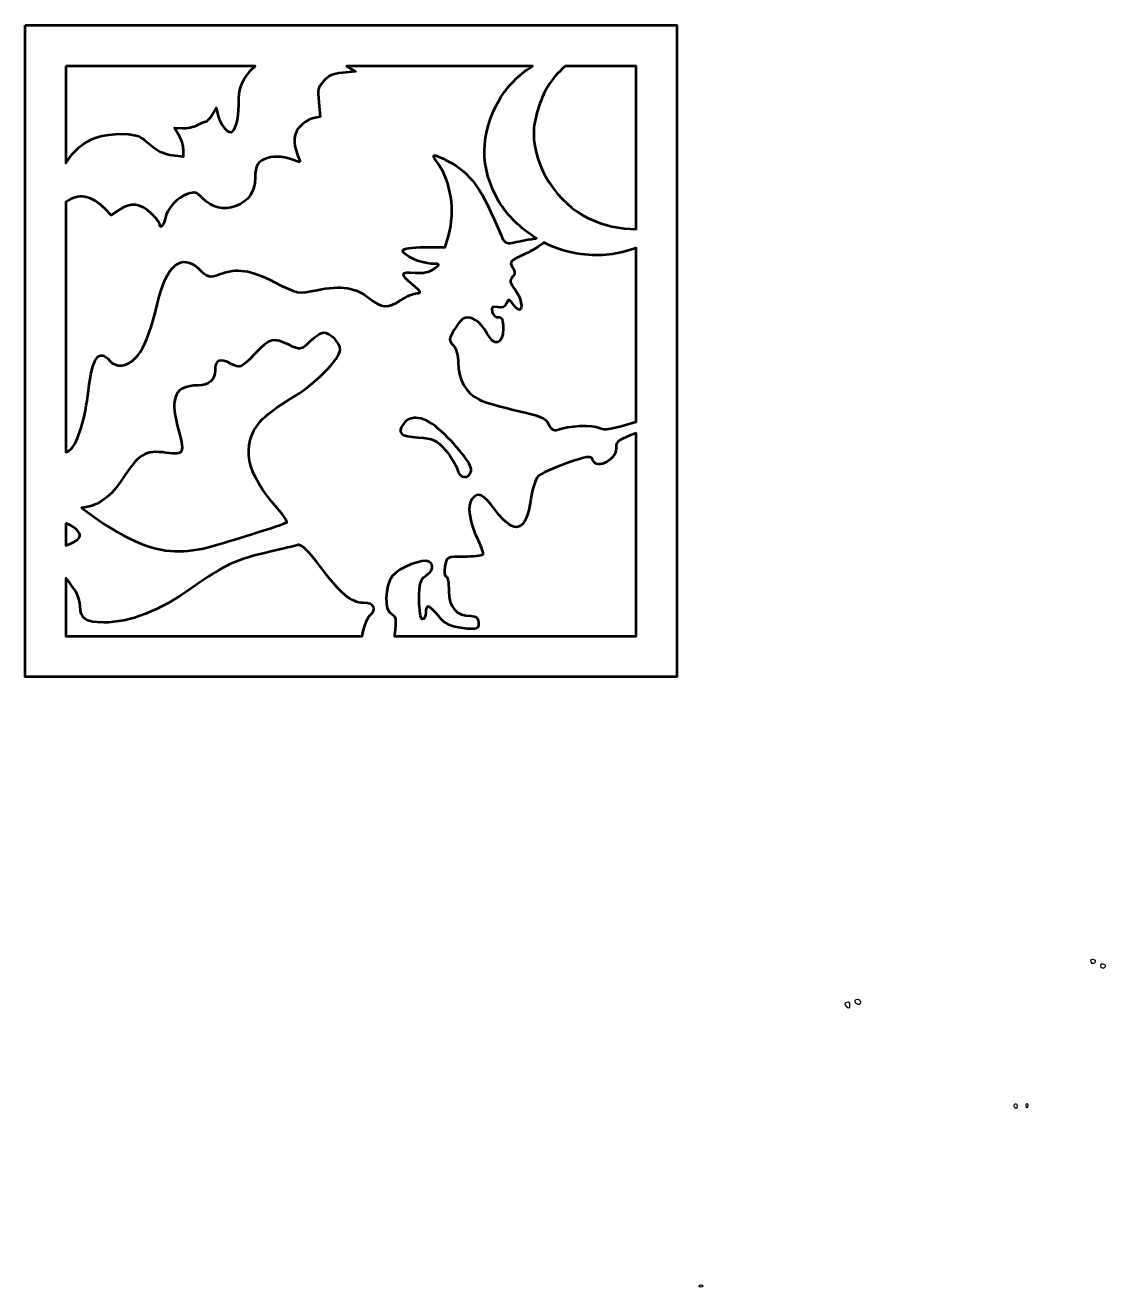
# Model space of a CAD drawing. Header units: centimetres. Extents: x -9.7 to 15.9, y -18.5 to 9.6.
# Drawn here: x 0.22 to 15.93, y -18.51 to -0.17 of the extents above; entities that cross this region are included whole.
import ezdxf

# ---------------------------------------------------------------- set-up
doc = ezdxf.new("R2010")
doc.units = ezdxf.units.CM
doc.header["$MEASUREMENT"] = 0
doc.layers.add('Layer 1', color=7, linetype='Continuous')

msp = doc.modelspace()

# ---------------------------------------------------------------- linework, layer by layer
at = {"layer": 'Layer 1', "lineweight": 53}
for points, knots in [([(0.22387, -0.16785), (0.22387, -0.16785), (0.22387, -9.64076), (0.22387, -9.64076), (0.22387, -9.64076), (0.22387, -9.64076), (9.69595, -9.64076), (9.69595, -9.64076), (9.69595, -9.64076), (9.69595, -9.64076), (9.69595, -0.16785), (9.69595, -0.16785), (9.69595, -0.16785), (9.69595, -0.16785), (0.22387, -0.16785), (0.22387, -0.16785)], [0, 0, 0, 0, 0.2, 0.2, 0.2, 0.2, 0.4, 0.4, 0.4, 0.4, 0.6, 0.6, 0.6, 0.6, 1, 1, 1, 1]), ([(4.89293, -0.76068), (4.89293, -0.76068), (7.59581, -0.76068), (7.59581, -0.76068), (7.59581, -0.76068), (7.39711, -0.88897), (7.2296, -1.0545), (7.12121, -1.24024), (7.12121, -1.24024), (6.82841, -1.74197), (6.82442, -2.24174), (7.10963, -2.73017), (7.10963, -2.73017), (7.23212, -2.93993), (7.42844, -3.12633), (7.65533, -3.2643), (7.65533, -3.2643), (7.64525, -3.26585), (7.63684, -3.26748), (7.62556, -3.26926), (7.62556, -3.26926), (7.50711, -3.28799), (7.36167, -3.31585), (7.3031, -3.33044), (7.3031, -3.33044), (7.21897, -3.3514), (7.18412, -3.32749), (7.13939, -3.21965), (7.13939, -3.21965), (6.85873, -2.54298), (6.6928, -2.30918), (6.37541, -2.14726), (6.37541, -2.14726), (6.27043, -2.0937), (6.20723, -2.0641), (6.17945, -2.06127), (6.17945, -2.06127), (6.14374, -2.05763), (6.16571, -2.09815), (6.22823, -2.18612), (6.22823, -2.18612), (6.41313, -2.44626), (6.47519, -2.8681), (6.37871, -3.21551), (6.37871, -3.21551), (6.37871, -3.21551), (6.32827, -3.3941), (6.32827, -3.3941), (6.32827, -3.3941), (6.32827, -3.3941), (6.01987, -3.3941), (6.01987, -3.3941), (6.01987, -3.3941), (5.85, -3.3941), (5.71064, -3.41558), (5.71064, -3.44123), (5.71064, -3.44123), (5.71064, -3.51086), (5.97349, -3.63297), (6.12653, -3.63471), (6.12653, -3.63471), (6.25671, -3.63619), (6.25838, -3.63861), (6.16539, -3.70995), (6.16539, -3.70995), (6.10656, -3.75508), (6.00035, -3.77707), (5.89006, -3.767), (5.89006, -3.767), (5.67215, -3.7471), (5.66701, -3.77938), (5.85864, -3.94063), (5.85864, -3.94063), (5.9755, -4.03896), (5.98755, -4.0644), (5.91817, -4.06465), (5.91817, -4.06465), (5.87008, -4.06478), (5.76646, -4.10826), (5.68749, -4.16056), (5.68749, -4.16056), (5.49837, -4.28581), (5.39531, -4.2806), (5.22612, -4.13824), (5.22612, -4.13824), (5.0401, -3.98171), (4.80731, -3.94467), (4.46792, -4.0167), (4.46792, -4.0167), (4.19054, -4.07556), (4.18559, -4.07432), (3.84863, -3.9026), (3.84863, -3.9026), (3.48991, -3.71979), (3.30561, -3.69319), (3.04661, -3.78684), (3.04661, -3.78684), (2.90021, -3.83978), (2.8771, -3.83434), (2.74813, -3.71077), (2.74813, -3.71077), (2.49793, -3.47106), (2.27455, -3.65515), (2.14455, -4.20852), (2.14455, -4.20852), (2.03927, -4.65665), (1.9533, -4.8701), (1.82292, -5.00888), (1.82292, -5.00888), (1.70599, -5.13334), (1.53838, -5.14973), (1.45168, -5.04526), (1.45168, -5.04526), (1.29815, -4.86027), (1.19796, -4.99917), (1.14328, -5.47603), (1.14328, -5.47603), (1.09678, -5.8815), (0.98998, -6.2355), (0.88448, -6.33096), (0.88448, -6.33096), (0.86899, -6.34498), (0.84474, -6.35974), (0.81585, -6.37395), (0.81585, -6.37395), (0.81585, -6.37395), (0.81585, -2.74006), (0.81585, -2.74006), (0.81585, -2.74006), (0.98205, -2.60618), (1.19518, -2.63828), (1.38388, -2.8368), (1.38388, -2.8368), (1.38388, -2.8368), (1.47235, -2.9294), (1.47235, -2.9294), (1.47235, -2.9294), (1.47235, -2.9294), (1.58232, -2.85499), (1.58232, -2.85499), (1.58232, -2.85499), (1.75623, -2.73697), (1.904, -2.75251), (2.05609, -2.9046), (2.05609, -2.9046), (2.12441, -2.97292), (2.18011, -3.04296), (2.18011, -3.06004), (2.18011, -3.06004), (2.18011, -3.13875), (2.23786, -3.07915), (2.25618, -2.98149), (2.25618, -2.98149), (2.28373, -2.83463), (2.4387, -2.66491), (2.58526, -2.621), (2.58526, -2.621), (2.69883, -2.58697), (2.70904, -2.59017), (2.80106, -2.68218), (2.80106, -2.68218), (2.9453, -2.82642), (3.10594, -2.86496), (3.28144, -2.79794), (3.28144, -2.79794), (3.47168, -2.72529), (3.56188, -2.59463), (3.56504, -2.38618), (3.56504, -2.38618), (3.56787, -2.19983), (3.6033, -2.14473), (3.75356, -2.09514), (3.75356, -2.09514), (3.8564, -2.0612), (4.00463, -2.07935), (4.17937, -2.1464), (4.17937, -2.1464), (4.22525, -2.16401), (4.22574, -2.15571), (4.1835, -2.05462), (4.1835, -2.05462), (4.10833, -1.87472), (4.12302, -1.7331), (4.22815, -1.62798), (4.22815, -1.62798), (4.27829, -1.57784), (4.36191, -1.52847), (4.41419, -1.51801), (4.41419, -1.51801), (4.41419, -1.51801), (4.50927, -1.49899), (4.50927, -1.49899), (4.50927, -1.49899), (4.50927, -1.49899), (4.49025, -1.29063), (4.49025, -1.29063), (4.49025, -1.29063), (4.47173, -1.09137), (4.47466, -1.0776), (4.56136, -0.98057), (4.56136, -0.98057), (4.63823, -0.89454), (4.67999, -0.87551), (4.83669, -0.8582), (4.83669, -0.8582), (4.83669, -0.8582), (5.0219, -0.83836), (5.0219, -0.83836), (5.0219, -0.83836), (5.0219, -0.83836), (4.89292, -0.76064), (4.89292, -0.76064), (4.89292, -0.76064), (4.89292, -0.76064), (4.89293, -0.76068), (4.89293, -0.76068)], [0, 0, 0, 0, 0.01818182, 0.01818182, 0.01818182, 0.01818182, 0.03636364, 0.03636364, 0.03636364, 0.03636364, 0.05454545, 0.05454545, 0.05454545, 0.05454545, 0.07272727, 0.07272727, 0.07272727, 0.07272727, 0.09090909, 0.09090909, 0.09090909, 0.09090909, 0.10909091, 0.10909091, 0.10909091, 0.10909091, 0.12727273, 0.12727273, 0.12727273, 0.12727273, 0.14545455, 0.14545455, 0.14545455, 0.14545455, 0.16363636, 0.16363636, 0.16363636, 0.16363636, 0.18181818, 0.18181818, 0.18181818, 0.18181818, 0.2, 0.2, 0.2, 0.2, 0.21818182, 0.21818182, 0.21818182, 0.21818182, 0.23636364, 0.23636364, 0.23636364, 0.23636364, 0.25454545, 0.25454545, 0.25454545, 0.25454545, 0.27272727, 0.27272727, 0.27272727, 0.27272727, 0.29090909, 0.29090909, 0.29090909, 0.29090909, 0.30909091, 0.30909091, 0.30909091, 0.30909091, 0.32727273, 0.32727273, 0.32727273, 0.32727273, 0.34545455, 0.34545455, 0.34545455, 0.34545455, 0.36363636, 0.36363636, 0.36363636, 0.36363636, 0.38181818, 0.38181818, 0.38181818, 0.38181818, 0.4, 0.4, 0.4, 0.4, 0.41818182, 0.41818182, 0.41818182, 0.41818182, 0.43636364, 0.43636364, 0.43636364, 0.43636364, 0.45454545, 0.45454545, 0.45454545, 0.45454545, 0.47272727, 0.47272727, 0.47272727, 0.47272727, 0.49090909, 0.49090909, 0.49090909, 0.49090909, 0.50909091, 0.50909091, 0.50909091, 0.50909091, 0.52727273, 0.52727273, 0.52727273, 0.52727273, 0.54545455, 0.54545455, 0.54545455, 0.54545455, 0.56363636, 0.56363636, 0.56363636, 0.56363636, 0.58181818, 0.58181818, 0.58181818, 0.58181818, 0.6, 0.6, 0.6, 0.6, 0.61818182, 0.61818182, 0.61818182, 0.61818182, 0.63636364, 0.63636364, 0.63636364, 0.63636364, 0.65454545, 0.65454545, 0.65454545, 0.65454545, 0.67272727, 0.67272727, 0.67272727, 0.67272727, 0.69090909, 0.69090909, 0.69090909, 0.69090909, 0.70909091, 0.70909091, 0.70909091, 0.70909091, 0.72727273, 0.72727273, 0.72727273, 0.72727273, 0.74545455, 0.74545455, 0.74545455, 0.74545455, 0.76363636, 0.76363636, 0.76363636, 0.76363636, 0.78181818, 0.78181818, 0.78181818, 0.78181818, 0.8, 0.8, 0.8, 0.8, 0.81818182, 0.81818182, 0.81818182, 0.81818182, 0.83636364, 0.83636364, 0.83636364, 0.83636364, 0.85454545, 0.85454545, 0.85454545, 0.85454545, 0.87272727, 0.87272727, 0.87272727, 0.87272727, 0.89090909, 0.89090909, 0.89090909, 0.89090909, 0.90909091, 0.90909091, 0.90909091, 0.90909091, 0.92727273, 0.92727273, 0.92727273, 0.92727273, 0.94545455, 0.94545455, 0.94545455, 0.94545455, 0.96363636, 0.96363636, 0.96363636, 0.96363636, 1, 1, 1, 1]), ([(0.81587, -0.76068), (0.81587, -0.76068), (3.56423, -0.76068), (3.56423, -0.76068), (3.56423, -0.76068), (3.37844, -0.9381), (3.3172, -1.08414), (3.3261, -1.32623), (3.3261, -1.32623), (3.33332, -1.52248), (3.27452, -1.72598), (3.212, -1.72311), (3.212, -1.72311), (3.15024, -1.72027), (3.05607, -1.59937), (3.0301, -1.48995), (3.0301, -1.48995), (3.0301, -1.48995), (3.00116, -1.36758), (3.00116, -1.36758), (3.00116, -1.36758), (3.00116, -1.36758), (2.9408, -1.46845), (2.9408, -1.46845), (2.9408, -1.46845), (2.90793, -1.52396), (2.86669, -1.56922), (2.84902, -1.56932), (2.84902, -1.56932), (2.83135, -1.56943), (2.77541, -1.59198), (2.72417, -1.61976), (2.72417, -1.61976), (2.67293, -1.64753), (2.57679, -1.66829), (2.51085, -1.66524), (2.51085, -1.66524), (2.51085, -1.66524), (2.39096, -1.65945), (2.39096, -1.65945), (2.39096, -1.65945), (2.39096, -1.65945), (2.45628, -1.76528), (2.45628, -1.76528), (2.45628, -1.76528), (2.49233, -1.82361), (2.52243, -1.91694), (2.52243, -1.97281), (2.52243, -1.97281), (2.52243, -1.97281), (2.52243, -2.07451), (2.52243, -2.07451), (2.52243, -2.07451), (2.52243, -2.07451), (2.36368, -2.05549), (2.36368, -2.05549), (2.36368, -2.05549), (2.25647, -2.04279), (2.16939, -2.00888), (2.09662, -1.95048), (2.09662, -1.95048), (2.03736, -1.90293), (1.95763, -1.83897), (1.91968, -1.80827), (1.91968, -1.80827), (1.82461, -1.73135), (1.47444, -1.72653), (1.25657, -1.79917), (1.25657, -1.79917), (1.08223, -1.8573), (0.91855, -1.99839), (0.81587, -2.17207), (0.81587, -2.17207), (0.81587, -2.17207), (0.81587, -0.76068), (0.81587, -0.76068)], [0, 0, 0, 0, 0.05, 0.05, 0.05, 0.05, 0.1, 0.1, 0.1, 0.1, 0.15, 0.15, 0.15, 0.15, 0.2, 0.2, 0.2, 0.2, 0.25, 0.25, 0.25, 0.25, 0.3, 0.3, 0.3, 0.3, 0.35, 0.35, 0.35, 0.35, 0.4, 0.4, 0.4, 0.4, 0.45, 0.45, 0.45, 0.45, 0.5, 0.5, 0.5, 0.5, 0.55, 0.55, 0.55, 0.55, 0.6, 0.6, 0.6, 0.6, 0.65, 0.65, 0.65, 0.65, 0.7, 0.7, 0.7, 0.7, 0.75, 0.75, 0.75, 0.75, 0.8, 0.8, 0.8, 0.8, 0.85, 0.85, 0.85, 0.85, 0.9, 0.9, 0.9, 0.9, 1, 1, 1, 1]), ([(8.07124, -0.76068), (8.07124, -0.76068), (9.10394, -0.76068), (9.10394, -0.76068), (9.10394, -0.76068), (9.10394, -0.76068), (9.10394, -3.13201), (9.10394, -3.13201), (9.10394, -3.13201), (8.86943, -3.13004), (8.62526, -3.07736), (8.41685, -2.97822), (8.41685, -2.97822), (7.95989, -2.76086), (7.61174, -2.2237), (7.614, -1.73964), (7.614, -1.73964), (7.61493, -1.54159), (7.70258, -1.25046), (7.81988, -1.05668), (7.81988, -1.05668), (7.87656, -0.96304), (7.96932, -0.85576), (8.07123, -0.76068), (8.07123, -0.76068), (8.07123, -0.76068), (8.07124, -0.76068), (8.07124, -0.76068)], [0, 0, 0, 0, 0.125, 0.125, 0.125, 0.125, 0.25, 0.25, 0.25, 0.25, 0.375, 0.375, 0.375, 0.375, 0.5, 0.5, 0.5, 0.5, 0.625, 0.625, 0.625, 0.625, 0.75, 0.75, 0.75, 0.75, 1, 1, 1, 1]), ([(7.76284, -3.32548), (7.93598, -3.4151), (8.12241, -3.47579), (8.30524, -3.49663), (8.30524, -3.49663), (8.59353, -3.5295), (8.83174, -3.5036), (9.10395, -3.40485), (9.10395, -3.40485), (9.10395, -3.40485), (9.10395, -5.93245), (9.10395, -5.93245), (9.10395, -5.93245), (9.10283, -5.9328), (9.10177, -5.93293), (9.10064, -5.93328), (9.10064, -5.93328), (8.7601, -6.03914), (8.64076, -6.05901), (8.56651, -6.01927), (8.56651, -6.01927), (8.47505, -5.97032), (8.11565, -5.98839), (7.95714, -6.04986), (7.95714, -6.04986), (7.90772, -6.06902), (7.86441, -6.04078), (7.83146, -5.96883), (7.83146, -5.96883), (7.79088, -5.8802), (7.70454, -5.84263), (7.38001, -5.77122), (7.38001, -5.77122), (7.15942, -5.72268), (6.90779, -5.64972), (6.82108, -5.60916), (6.82108, -5.60916), (6.63298, -5.52118), (6.50743, -5.29923), (6.51598, -5.07173), (6.51598, -5.07173), (6.5194, -4.9807), (6.48882, -4.86951), (6.44735, -4.82368), (6.44735, -4.82368), (6.37877, -4.7479), (6.37909, -4.72865), (6.45727, -4.5963), (6.45727, -4.5963), (6.50446, -4.51642), (6.57237, -4.43904), (6.60858, -4.42515), (6.60858, -4.42515), (6.70853, -4.3868), (6.84985, -4.48162), (6.93352, -4.64343), (6.93352, -4.64343), (7.03988, -4.84911), (7.16999, -4.81346), (7.16999, -4.57894), (7.16999, -4.57894), (7.16999, -4.44935), (7.15151, -4.4037), (7.10054, -4.41192), (7.10054, -4.41192), (7.06201, -4.41814), (7.02226, -4.3832), (7.01207, -4.33337), (7.01207, -4.33337), (6.99756, -4.26239), (7.01427, -4.24726), (7.09062, -4.26722), (7.09062, -4.26722), (7.15379, -4.28374), (7.19905, -4.26599), (7.21878, -4.21513), (7.21878, -4.21513), (7.24656, -4.14351), (7.25426, -4.14365), (7.31056, -4.22009), (7.31056, -4.22009), (7.34449, -4.26616), (7.38632, -4.3036), (7.40316, -4.3036), (7.40316, -4.3036), (7.46826, -4.3036), (7.42933, -4.11993), (7.34032, -4.00677), (7.34032, -4.00677), (7.26863, -3.91563), (7.25988, -3.87472), (7.30311, -3.83148), (7.30311, -3.83148), (7.34566, -3.78895), (7.34612, -3.753), (7.30476, -3.68679), (7.30476, -3.68679), (7.25649, -3.60949), (7.27711, -3.58788), (7.48087, -3.49579), (7.48087, -3.49579), (7.59624, -3.44365), (7.71526, -3.37043), (7.76282, -3.32546), (7.76282, -3.32546), (7.76282, -3.32546), (7.76284, -3.32548), (7.76284, -3.32548)], [0, 0, 0, 0, 0.03571429, 0.03571429, 0.03571429, 0.03571429, 0.07142857, 0.07142857, 0.07142857, 0.07142857, 0.10714286, 0.10714286, 0.10714286, 0.10714286, 0.14285714, 0.14285714, 0.14285714, 0.14285714, 0.17857143, 0.17857143, 0.17857143, 0.17857143, 0.21428571, 0.21428571, 0.21428571, 0.21428571, 0.25, 0.25, 0.25, 0.25, 0.28571429, 0.28571429, 0.28571429, 0.28571429, 0.32142857, 0.32142857, 0.32142857, 0.32142857, 0.35714286, 0.35714286, 0.35714286, 0.35714286, 0.39285714, 0.39285714, 0.39285714, 0.39285714, 0.42857143, 0.42857143, 0.42857143, 0.42857143, 0.46428571, 0.46428571, 0.46428571, 0.46428571, 0.5, 0.5, 0.5, 0.5, 0.53571429, 0.53571429, 0.53571429, 0.53571429, 0.57142857, 0.57142857, 0.57142857, 0.57142857, 0.60714286, 0.60714286, 0.60714286, 0.60714286, 0.64285714, 0.64285714, 0.64285714, 0.64285714, 0.67857143, 0.67857143, 0.67857143, 0.67857143, 0.71428571, 0.71428571, 0.71428571, 0.71428571, 0.75, 0.75, 0.75, 0.75, 0.78571429, 0.78571429, 0.78571429, 0.78571429, 0.82142857, 0.82142857, 0.82142857, 0.82142857, 0.85714286, 0.85714286, 0.85714286, 0.85714286, 0.89285714, 0.89285714, 0.89285714, 0.89285714, 0.92857143, 0.92857143, 0.92857143, 0.92857143, 1, 1, 1, 1]), ([(4.56138, -4.6393), (4.65643, -4.6393), (4.80116, -4.78422), (4.80116, -4.87908), (4.80116, -4.87908), (4.80116, -5.01989), (4.42343, -5.39788), (4.0843, -5.59594), (4.0843, -5.59594), (3.90522, -5.70053), (3.70407, -5.85041), (3.63782, -5.92915), (3.63782, -5.92915), (3.35151, -6.26941), (3.43456, -6.68731), (3.88669, -7.1884), (3.88669, -7.1884), (3.97639, -7.28781), (4.03777, -7.38128), (4.02394, -7.39511), (4.02394, -7.39511), (4.01011, -7.40894), (3.77588, -7.48643), (3.50304, -7.56874), (3.50304, -7.56874), (2.63681, -7.83009), (2.22806, -8.08287), (1.07632, -7.20576), (1.07632, -7.20576), (1.0655, -7.19752), (1.05425, -7.19055), (1.04325, -7.18344), (1.04325, -7.18344), (1.23741, -7.17062), (1.43974, -7.05947), (1.61789, -6.78905), (1.61789, -6.78905), (1.87779, -6.39454), (1.96348, -6.34134), (2.27191, -6.38225), (2.27191, -6.38225), (2.54207, -6.41809), (2.54712, -6.4056), (2.43397, -5.98041), (2.43397, -5.98041), (2.32539, -5.57241), (2.41168, -5.40411), (2.7308, -5.40411), (2.7308, -5.40411), (2.89556, -5.40411), (2.98298, -5.32691), (2.98298, -5.18169), (2.98298, -5.18169), (2.98298, -5.03289), (3.05161, -5.00488), (3.21284, -5.08826), (3.21284, -5.08826), (3.34773, -5.15801), (3.35537, -5.15549), (3.56011, -4.94687), (3.56011, -4.94687), (3.79422, -4.70833), (3.81995, -4.70195), (4.05786, -4.81541), (4.05786, -4.81541), (4.22525, -4.89523), (4.22857, -4.8938), (4.3613, -4.76663), (4.3613, -4.76663), (4.43509, -4.69593), (4.52542, -4.6393), (4.56139, -4.6393), (4.56139, -4.6393), (4.56139, -4.6393), (4.56138, -4.6393), (4.56138, -4.6393)], [0, 0, 0, 0, 0.05, 0.05, 0.05, 0.05, 0.1, 0.1, 0.1, 0.1, 0.15, 0.15, 0.15, 0.15, 0.2, 0.2, 0.2, 0.2, 0.25, 0.25, 0.25, 0.25, 0.3, 0.3, 0.3, 0.3, 0.35, 0.35, 0.35, 0.35, 0.4, 0.4, 0.4, 0.4, 0.45, 0.45, 0.45, 0.45, 0.5, 0.5, 0.5, 0.5, 0.55, 0.55, 0.55, 0.55, 0.6, 0.6, 0.6, 0.6, 0.65, 0.65, 0.65, 0.65, 0.7, 0.7, 0.7, 0.7, 0.75, 0.75, 0.75, 0.75, 0.8, 0.8, 0.8, 0.8, 0.85, 0.85, 0.85, 0.85, 0.9, 0.9, 0.9, 0.9, 1, 1, 1, 1]), ([(5.90331, -5.87458), (5.99691, -5.87712), (6.10957, -5.92842), (6.22246, -6.02754), (6.22246, -6.02754), (6.49171, -6.26395), (6.72177, -6.55811), (6.70532, -6.64352), (6.70532, -6.64352), (6.68043, -6.77278), (6.53879, -6.76235), (6.50523, -6.62864), (6.50523, -6.62864), (6.4885, -6.562), (6.40927, -6.43302), (6.32912, -6.34173), (6.32912, -6.34173), (6.20371, -6.1989), (6.14939, -6.17302), (5.93886, -6.16066), (5.93886, -6.16066), (5.67547, -6.14519), (5.6245, -6.09709), (5.72554, -5.95892), (5.72554, -5.95892), (5.76864, -5.89997), (5.8305, -5.87261), (5.90331, -5.87458)], [0, 0, 0, 0, 0.125, 0.125, 0.125, 0.125, 0.25, 0.25, 0.25, 0.25, 0.375, 0.375, 0.375, 0.375, 0.5, 0.5, 0.5, 0.5, 0.625, 0.625, 0.625, 0.625, 0.75, 0.75, 0.75, 0.75, 1, 1, 1, 1]), ([(9.10394, -6.09699), (9.10394, -6.09699), (9.10394, -9.04875), (9.10394, -9.04875), (9.10394, -9.04875), (9.10394, -9.04875), (5.58994, -9.04875), (5.58994, -9.04875), (5.58994, -9.04875), (5.59049, -9.04395), (5.59102, -9.04049), (5.59159, -9.03552), (5.59159, -9.03552), (5.61857, -8.80304), (5.61118, -8.75062), (5.54777, -8.72629), (5.54777, -8.72629), (5.4355, -8.68321), (5.44647, -8.3213), (5.56431, -8.17149), (5.56431, -8.17149), (5.65938, -8.05063), (6.01081, -7.91483), (6.0943, -7.96644), (6.0943, -7.96644), (6.17036, -8.01345), (6.14907, -8.10569), (6.04634, -8.16984), (6.04634, -8.16984), (5.96792, -8.21881), (5.9496, -8.28136), (5.9496, -8.51628), (5.9496, -8.51628), (5.9496, -8.67554), (5.97097, -8.80319), (5.99756, -8.80319), (5.99756, -8.80319), (6.02388, -8.80319), (6.04634, -8.7591), (6.04634, -8.70645), (6.04634, -8.70645), (6.04634, -8.57397), (6.08996, -8.58763), (6.23403, -8.76019), (6.23403, -8.76019), (6.33099, -8.87634), (6.40767, -8.91296), (6.58543, -8.933), (6.58543, -8.933), (6.79291, -8.95639), (6.81115, -8.95021), (6.81115, -8.85693), (6.81115, -8.85693), (6.81115, -8.78275), (6.78132, -8.75523), (6.70201, -8.75523), (6.70201, -8.75523), (6.49443, -8.75523), (6.38038, -8.62642), (6.38038, -8.39308), (6.38038, -8.39308), (6.38038, -8.27612), (6.36329, -8.18059), (6.34152, -8.18059), (6.34152, -8.18059), (6.31977, -8.18059), (6.31092, -8.11569), (6.3225, -8.03672), (6.3225, -8.03672), (6.34283, -7.89822), (6.35271, -7.89368), (6.5937, -7.89368), (6.5937, -7.89368), (6.7311, -7.89368), (6.85535, -7.88173), (6.86986, -7.86722), (6.86986, -7.86722), (6.88437, -7.85271), (6.85385, -7.75282), (6.80206, -7.64563), (6.80206, -7.64563), (6.67593, -7.38457), (6.64148, -7.14681), (6.71607, -7.05693), (6.71607, -7.05693), (6.8102, -6.94351), (6.87016, -6.97199), (7.06334, -7.2256), (7.06334, -7.2256), (7.34087, -7.58995), (7.50852, -7.53404), (7.57349, -7.05527), (7.57349, -7.05527), (7.59352, -6.90769), (7.64055, -6.7583), (7.67767, -6.72289), (7.67767, -6.72289), (7.71479, -6.68747), (7.9018, -6.60259), (8.09356, -6.53437), (8.09356, -6.53437), (8.38978, -6.429), (8.44649, -6.42165), (8.46976, -6.48228), (8.46976, -6.48228), (8.53329, -6.64784), (8.84597, -6.46995), (8.81289, -6.28715), (8.81289, -6.28715), (8.80202, -6.2271), (8.86824, -6.18265), (9.10393, -6.09698), (9.10393, -6.09698), (9.10393, -6.09698), (9.10394, -6.09699), (9.10394, -6.09699)], [0, 0, 0, 0, 0.03333333, 0.03333333, 0.03333333, 0.03333333, 0.06666667, 0.06666667, 0.06666667, 0.06666667, 0.1, 0.1, 0.1, 0.1, 0.13333333, 0.13333333, 0.13333333, 0.13333333, 0.16666667, 0.16666667, 0.16666667, 0.16666667, 0.2, 0.2, 0.2, 0.2, 0.23333333, 0.23333333, 0.23333333, 0.23333333, 0.26666667, 0.26666667, 0.26666667, 0.26666667, 0.3, 0.3, 0.3, 0.3, 0.33333333, 0.33333333, 0.33333333, 0.33333333, 0.36666667, 0.36666667, 0.36666667, 0.36666667, 0.4, 0.4, 0.4, 0.4, 0.43333333, 0.43333333, 0.43333333, 0.43333333, 0.46666667, 0.46666667, 0.46666667, 0.46666667, 0.5, 0.5, 0.5, 0.5, 0.53333333, 0.53333333, 0.53333333, 0.53333333, 0.56666667, 0.56666667, 0.56666667, 0.56666667, 0.6, 0.6, 0.6, 0.6, 0.63333333, 0.63333333, 0.63333333, 0.63333333, 0.66666667, 0.66666667, 0.66666667, 0.66666667, 0.7, 0.7, 0.7, 0.7, 0.73333333, 0.73333333, 0.73333333, 0.73333333, 0.76666667, 0.76666667, 0.76666667, 0.76666667, 0.8, 0.8, 0.8, 0.8, 0.83333333, 0.83333333, 0.83333333, 0.83333333, 0.86666667, 0.86666667, 0.86666667, 0.86666667, 0.9, 0.9, 0.9, 0.9, 0.93333333, 0.93333333, 0.93333333, 0.93333333, 1, 1, 1, 1]), ([(0.81587, -7.4042), (1.17252, -7.57997), (0.98136, -7.67063), (0.81587, -7.72831), (0.81587, -7.72831), (0.81587, -7.72831), (0.81587, -7.4042), (0.81587, -7.4042)], [0, 0, 0, 0, 0.33333333, 0.33333333, 0.33333333, 0.33333333, 1, 1, 1, 1]), ([(4.19427, -7.7217), (4.24949, -7.71996), (4.34937, -7.81918), (4.50929, -8.03424), (4.50929, -8.03424), (4.8062, -8.43352), (4.96102, -8.56341), (5.13933, -8.56341), (5.13933, -8.56341), (5.29969, -8.56341), (5.34194, -8.6546), (5.22863, -8.75441), (5.22863, -8.75441), (5.18643, -8.79158), (5.14507, -8.92162), (5.12114, -9.04876), (5.12114, -9.04876), (5.12114, -9.04876), (0.81587, -9.04876), (0.81587, -9.04876), (0.81587, -9.04876), (0.81587, -9.04876), (0.81587, -8.20623), (0.81587, -8.20623), (0.81587, -8.20623), (0.95752, -8.37359), (1.02092, -8.49895), (1.02092, -8.6122), (1.02092, -8.6122), (1.02092, -8.79061), (1.10562, -8.85033), (1.35992, -8.85033), (1.35992, -8.85033), (1.74845, -8.85033), (2.16676, -8.68604), (2.65307, -8.34183), (2.65307, -8.34183), (3.12361, -8.00879), (3.28007, -7.93626), (3.79326, -7.81845), (3.79326, -7.81845), (3.96604, -7.77879), (4.14145, -7.73629), (4.18352, -7.72337), (4.18352, -7.72337), (4.18681, -7.72236), (4.19059, -7.72183), (4.19427, -7.72172), (4.19427, -7.72172), (4.19427, -7.72172), (4.19427, -7.7217), (4.19427, -7.7217)], [0, 0, 0, 0, 0.07142857, 0.07142857, 0.07142857, 0.07142857, 0.14285714, 0.14285714, 0.14285714, 0.14285714, 0.21428571, 0.21428571, 0.21428571, 0.21428571, 0.28571429, 0.28571429, 0.28571429, 0.28571429, 0.35714286, 0.35714286, 0.35714286, 0.35714286, 0.42857143, 0.42857143, 0.42857143, 0.42857143, 0.5, 0.5, 0.5, 0.5, 0.57142857, 0.57142857, 0.57142857, 0.57142857, 0.64285714, 0.64285714, 0.64285714, 0.64285714, 0.71428571, 0.71428571, 0.71428571, 0.71428571, 0.78571429, 0.78571429, 0.78571429, 0.78571429, 0.85714286, 0.85714286, 0.85714286, 0.85714286, 1, 1, 1, 1])]:
    msp.add_open_spline(points, degree=3, knots=knots, dxfattribs=at)
at = {"layer": 'Layer 1'}
for points, knots in [([(15.77701, -13.76916), (15.77701, -13.75547), (15.75952, -13.74426), (15.73815, -13.74426), (15.73815, -13.74426), (15.71455, -13.74426), (15.70525, -13.75978), (15.71446, -13.7838), (15.71446, -13.7838), (15.73008, -13.8245), (15.777, -13.81352), (15.777, -13.76916), (15.777, -13.76916), (15.777, -13.76916), (15.77701, -13.76916), (15.77701, -13.76916)], [0, 0, 0, 0, 0.2, 0.2, 0.2, 0.2, 0.4, 0.4, 0.4, 0.4, 0.6, 0.6, 0.6, 0.6, 1, 1, 1, 1]), ([(15.92082, -13.85287), (15.92887, -13.83984), (15.91767, -13.82236), (15.89593, -13.81401), (15.89593, -13.81401), (15.87191, -13.80479), (15.85639, -13.81409), (15.85639, -13.8377), (15.85639, -13.8377), (15.85639, -13.88049), (15.89773, -13.89023), (15.92082, -13.85287)], [0, 0, 0, 0, 0.25, 0.25, 0.25, 0.25, 0.5, 0.5, 0.5, 0.5, 1, 1, 1, 1]), ([(12.20513, -14.40655), (12.20513, -14.37073), (12.19252, -14.3593), (12.16477, -14.36995), (12.16477, -14.36995), (12.13364, -14.38189), (12.13136, -14.39381), (12.15478, -14.42204), (12.15478, -14.42204), (12.19556, -14.47117), (12.20513, -14.46823), (12.20513, -14.40655)], [0, 0, 0, 0, 0.25, 0.25, 0.25, 0.25, 0.5, 0.5, 0.5, 0.5, 1, 1, 1, 1]), ([(12.36388, -14.36603), (12.36388, -14.3442), (12.34602, -14.32634), (12.32419, -14.32634), (12.32419, -14.32634), (12.28287, -14.32634), (12.2717, -14.35763), (12.30214, -14.38808), (12.30214, -14.38808), (12.33258, -14.41852), (12.36388, -14.40735), (12.36388, -14.36603)], [0, 0, 0, 0, 0.25, 0.25, 0.25, 0.25, 0.5, 0.5, 0.5, 0.5, 1, 1, 1, 1]), ([(14.6393, -15.8726), (14.6393, -15.84991), (14.6272, -15.83883), (14.61241, -15.84797), (14.61241, -15.84797), (14.59762, -15.85711), (14.59237, -15.87567), (14.60074, -15.88922), (14.60074, -15.88922), (14.62342, -15.92592), (14.6393, -15.91908), (14.6393, -15.8726)], [0, 0, 0, 0, 0.25, 0.25, 0.25, 0.25, 0.5, 0.5, 0.5, 0.5, 1, 1, 1, 1]), ([(14.78758, -15.84164), (14.77879, -15.83285), (14.77253, -15.84848), (14.77368, -15.87637), (14.77368, -15.87637), (14.77495, -15.90719), (14.78122, -15.91346), (14.78966, -15.89236), (14.78966, -15.89236), (14.7973, -15.87326), (14.79636, -15.85044), (14.78757, -15.84165), (14.78757, -15.84165), (14.78757, -15.84165), (14.78758, -15.84164), (14.78758, -15.84164)], [0, 0, 0, 0, 0.2, 0.2, 0.2, 0.2, 0.4, 0.4, 0.4, 0.4, 0.6, 0.6, 0.6, 0.6, 1, 1, 1, 1]), ([(10.01626, -18.49078), (10.02505, -18.48199), (10.04787, -18.48105), (10.06697, -18.48869), (10.06697, -18.48869), (10.08808, -18.49714), (10.08181, -18.50341), (10.05098, -18.50468), (10.05098, -18.50468), (10.02309, -18.50582), (10.00746, -18.49957), (10.01625, -18.49078), (10.01625, -18.49078), (10.01625, -18.49078), (10.01626, -18.49078), (10.01626, -18.49078)], [0, 0, 0, 0, 0.2, 0.2, 0.2, 0.2, 0.4, 0.4, 0.4, 0.4, 0.6, 0.6, 0.6, 0.6, 1, 1, 1, 1])]:
    msp.add_open_spline(points, degree=3, knots=knots, dxfattribs=at)

doc.saveas('drawing.dxf')
